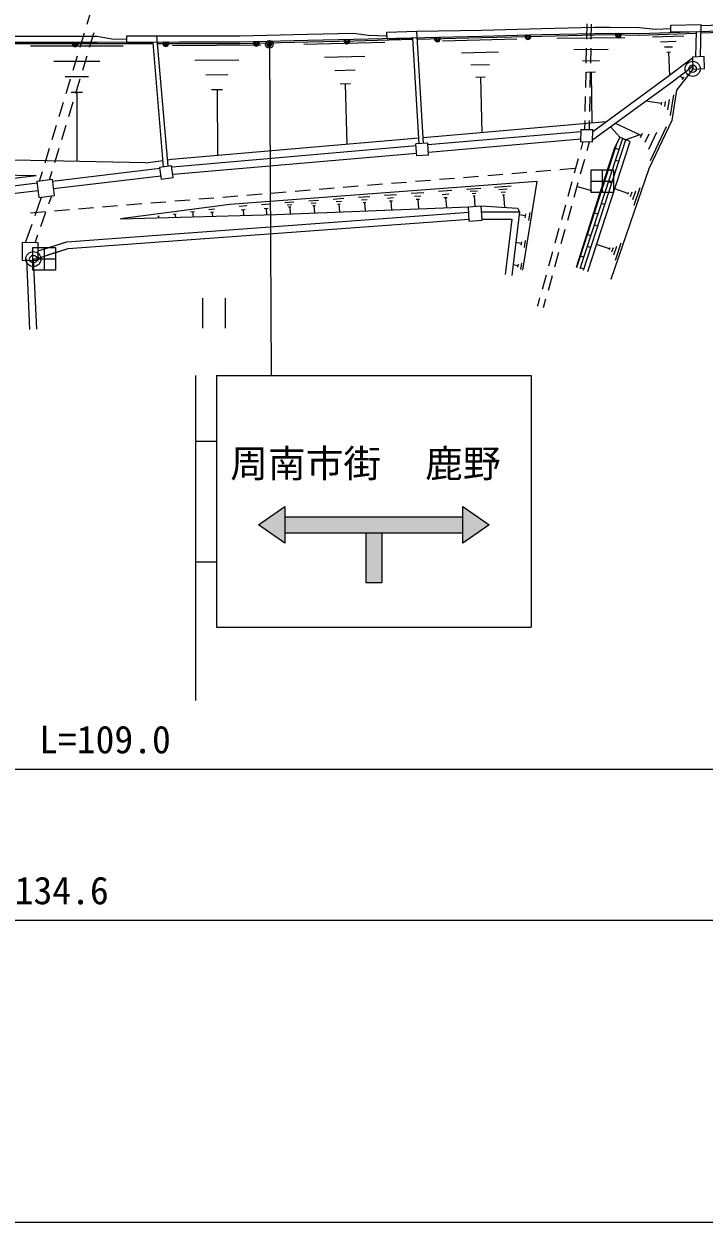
# Model space of a CAD drawing. Units: millimetres, scale not verified. Extents: x 40000 to 680000, y 20000 to 380000.
# Drawn here: x 169817 to 214880, y 205000 to 284366 of the extents above; entities that cross this region are included whole.
import ezdxf
from ezdxf.enums import TextEntityAlignment as Align

# ---------------------------------------------------------------- set-up
doc = ezdxf.new("R2010")
doc.units = ezdxf.units.MM
doc.header["$LTSCALE"] = 1000
doc.header["$PDMODE"] = 32
doc.header["$PDSIZE"] = 500
for name, color, linetype, lineweight in [('M-BGD', 7, 'Continuous', 25), ('M-STR-HTXT', 7, 'Continuous', 13), ('M-STR-STRC', 7, 'Continuous', 25), ('M-TTL-BAND', 7, 'Continuous', 25)]:
    doc.layers.add(name, color=color, linetype=linetype, lineweight=lineweight)
doc.styles.add('ＭＳ ゴシック', font='')
doc.styles.get('ＭＳ ゴシック').set_extended_font_data('MS Gothic')

msp = doc.modelspace()

# ---------------------------------------------------------------- hatches: boundary and pattern name
at = {"layer": 'M-STR-HTXT'}
for points in [[(185361, 251187), (187097, 252402), (187097, 251708), (187097, 250666), (187097, 249972)], [(187097, 252402), (187097, 251708), (187097, 250666), (187097, 249972), (185361, 251187)], [(185361, 251187), (187097, 252402), (187097, 251708), (187097, 250666), (187097, 249972)], [(198903, 251708), (198903, 252402), (200639, 251187), (198903, 249972), (198903, 250666)], [(198903, 251708), (198903, 252402), (200639, 251187), (198903, 249972), (198903, 250666)], [(198903, 251708), (198903, 252402), (200639, 251187), (198903, 249972), (198903, 250666)], [(185361, 251187), (186105, 251708), (187097, 251708), (187097, 250666), (187097, 249972)], [(187097, 251708), (198903, 251708), (198903, 250666), (193521, 250666), (192479, 250666), (187097, 250666)], [(187097, 251708), (192479, 251708), (192479, 250666), (187097, 250666)], [(187097, 251708), (198903, 251708), (198903, 250666), (193521, 250666), (192479, 250666), (187097, 250666)], [(192479, 251708), (193521, 251708), (193521, 250666), (192479, 250666)], [(193521, 251708), (198903, 251708), (198903, 250666), (193521, 250666)], [(192479, 250666), (193521, 250666), (193521, 247367), (192479, 247367)], [(192479, 250666), (193521, 250666), (193521, 247367), (192479, 247367)], [(192479, 250666), (193521, 250666), (193521, 247367), (192479, 247367)]]:
    msp.add_hatch(color=256, dxfattribs=at).paths.add_polyline_path(points)

# ---------------------------------------------------------------- linework, layer by layer
at = {"layer": 'M-BGD'}
for p, q in [((174006, 284362), (174295, 285319)), ((207105, 284365), (207084, 283365)), ((207405, 284362), (207384, 283362)), ((212670, 284290), (214680, 284333)), ((212679, 283840), (212670, 284290)), ((214638, 282190), (214680, 284333)), ((214679, 284270), (220646, 284476)), ((173543, 282830), (173832, 283787)), ((174171, 282835), (174460, 283792)), ((176642, 283575), (178631, 283576)), ((176643, 283125), (176642, 283575)), ((179366, 274939), (178631, 283576)), ((193866, 283830), (195847, 283878)), ((193877, 283380), (193866, 283830)), ((193877, 283380), (195574, 283422)), ((195999, 276432), (195574, 283422)), ((196299, 276449), (195847, 283878)), ((197551, 283251), (202471, 283371)), ((205118, 283422), (209641, 283470)), ((211459, 283509), (213539, 283581)), ((212679, 283840), (214371, 283876)), ((214338, 282178), (214371, 283876)), ((214669, 283770), (220663, 283976)), ((170255, 282921), (176386, 282925)), ((176643, 283125), (178368, 283126)), ((179069, 274898), (178368, 283126)), ((179662, 282934), (185517, 282977)), ((188360, 283029), (193728, 283158)), ((206256, 282680), (208518, 282704)), ((207072, 282765), (207051, 281765)), ((207372, 282763), (207351, 281763)), ((211991, 283180), (213031, 283216)), ((212263, 282843), (212783, 282861)), ((171788, 281900), (174854, 281902)), ((173079, 281299), (173369, 282256)), ((173708, 281303), (173997, 282261)), ((181132, 281969), (184060, 281990)), ((189723, 282166), (192407, 282231)), ((198801, 282461), (201261, 282521)), ((206830, 281932), (207960, 281944)), ((212405, 282501), (212665, 282510)), ((214110, 282090), (212416, 280816)), ((212535, 282505), (212589, 280946)), ((181871, 280998), (183335, 281009)), ((190416, 281288), (191758, 281320)), ((199436, 281656), (200666, 281686)), ((207039, 281165), (207018, 280166)), ((207120, 281181), (207686, 281187)), ((207339, 281163), (207318, 280163)), ((207403, 281184), (207439, 277792)), ((214134, 281545), (212684, 280454)), ((214142, 281378), (213044, 279975)), ((172555, 280878), (174088, 280879)), ((172616, 279767), (172906, 280725)), ((173244, 279772), (173534, 280729)), ((190773, 280401), (191444, 280417)), ((191109, 280409), (191206, 276383)), ((199764, 280844), (200379, 280859)), ((200071, 280851), (200161, 277161)), ((212684, 280454), (207493, 276659)), ((212418, 280818), (207503, 277224)), ((213475, 280769), (213284, 280918)), ((213534, 280845), (213415, 280693)), ((172939, 279857), (173706, 279857)), ((173322, 279857), (173325, 275258)), ((182244, 280025), (182976, 280030)), ((182610, 280028), (182642, 275637)), ((207006, 279566), (206986, 278566)), ((207306, 279563), (207286, 278563)), ((212566, 279370), (212461, 278681)), ((212848, 279679), (212639, 278302)), ((172153, 278236), (172442, 279193)), ((172781, 278240), (173071, 279198)), ((212054, 279095), (211021, 279252)), ((212067, 279181), (212041, 279009)), ((212310, 279232), (212258, 278888)), ((208393, 277875), (196276, 276825)), ((206973, 277966), (206961, 277353)), ((207273, 277964), (207260, 277347)), ((171690, 276704), (171979, 277662)), ((172318, 276709), (172607, 277666)), ((206714, 277227), (196586, 276350)), ((208694, 277537), (209301, 276856)), ((210714, 276970), (209021, 277778)), ((210554, 277003), (209700, 276683)), ((210781, 277111), (210647, 276829)), ((211225, 277073), (210955, 276508)), ((211736, 277175), (211197, 276047)), ((212381, 277560), (211304, 275303)), ((196579, 276466), (195793, 276419)), ((195840, 275621), (195793, 276419)), ((196626, 275668), (196579, 276466)), ((206705, 276725), (196615, 275851)), ((209081, 276394), (206421, 268219)), ((209470, 276783), (206659, 268141)), ((206731, 276042), (206879, 276576)), ((206896, 268064), (209700, 276683)), ((207130, 275985), (207292, 276568)), ((207182, 267971), (209986, 276590)), ((209700, 276683), (209463, 276760)), ((209986, 276590), (209700, 276683)), ((177875, 275174), (161596, 275475)), ((171226, 275173), (171516, 276130)), ((171855, 275178), (172144, 276135)), ((196626, 275668), (195840, 275621)), ((206303, 274501), (206571, 275464)), ((206703, 274444), (206970, 275407)), ((208761, 275411), (208717, 275425)), ((209231, 276047), (208993, 276124)), ((178819, 274783), (171717, 273935)), ((177875, 275174), (179033, 275312)), ((204729, 274652), (203732, 274571)), ((206324, 274782), (205327, 274701)), ((207390, 273210), (207390, 274710)), ((207390, 274710), (208890, 274710)), ((207390, 273210), (207390, 274710)), ((207390, 274710), (208890, 274710)), ((208140, 274710), (208140, 273210)), ((208140, 274710), (208140, 273210)), ((208767, 274620), (208529, 274698)), ((208890, 274710), (208890, 273210)), ((208890, 274710), (208890, 273210)), ((209236, 275256), (208999, 275334)), ((170625, 274308), (161649, 274473)), ((170857, 273953), (171053, 274599)), ((171510, 274038), (171681, 274603)), ((178888, 274288), (171782, 273439)), ((195161, 273872), (194164, 273791)), ((196756, 274002), (195759, 273921)), ((198350, 274132), (197354, 274051)), ((199945, 274262), (198948, 274181)), ((201540, 274392), (200543, 274311)), ((203134, 274522), (202138, 274441)), ((205876, 272959), (206143, 273923)), ((206275, 272902), (206542, 273865)), ((207390, 273960), (208890, 273960)), ((207390, 273960), (208890, 273960)), ((208297, 273985), (208248, 274000)), ((208772, 273830), (208535, 273907)), ((170747, 273315), (170743, 273315)), ((185593, 273092), (184596, 273010)), ((187187, 273222), (186191, 273140)), ((188782, 273352), (187785, 273270)), ((190377, 273482), (189380, 273400)), ((191971, 273612), (190975, 273530)), ((193566, 273742), (192570, 273661)), ((193702, 273018), (194494, 273077)), ((195467, 273149), (196308, 273211)), ((197280, 273283), (198172, 273349)), ((197520, 273077), (197965, 273110)), ((199147, 273421), (200083, 273491)), ((199392, 273283), (199860, 273317)), ((199521, 273135), (199755, 273153)), ((200996, 273559), (202100, 273640)), ((201286, 273395), (201838, 273436)), ((201437, 273221), (201714, 273242)), ((201520, 273042), (201658, 273052)), ((201589, 273047), (201651, 272219)), ((206467, 273594), (207431, 273327)), ((208890, 273210), (207390, 273210)), ((208890, 273210), (207390, 273210)), ((208302, 273194), (208065, 273271)), ((209841, 273132), (208959, 273434)), ((209866, 273206), (209816, 273059)), ((210087, 273212), (209987, 272918)), ((210334, 273292), (210133, 272704)), ((210630, 273519), (210228, 272343)), ((170554, 271668), (170988, 272892)), ((171472, 272461), (171656, 272980)), ((176024, 272311), (175028, 272230)), ((177619, 272441), (176622, 272360)), ((179214, 272571), (178217, 272490)), ((180809, 272701), (179812, 272620)), ((182403, 272831), (181407, 272750)), ((183998, 272961), (183001, 272880)), ((184070, 272304), (184577, 272342)), ((185563, 272415), (186125, 272456)), ((187098, 272528), (187708, 272574)), ((187262, 272387), (187567, 272410)), ((187349, 272241), (187502, 272252)), ((187426, 272246), (187459, 271789)), ((188683, 272646), (189336, 272694)), ((188858, 272495), (189185, 272519)), ((188952, 272337), (189116, 272350)), ((189034, 272344), (189070, 271854)), ((190311, 272767), (191009, 272818)), ((190499, 272605), (190848, 272631)), ((190599, 272437), (190773, 272450)), ((190686, 272443), (190725, 271919)), ((191983, 272891), (192728, 272946)), ((192183, 272718), (192556, 272746)), ((192290, 272539), (192477, 272553)), ((192383, 272546), (192425, 271987)), ((193914, 272835), (194311, 272864)), ((194028, 272644), (194226, 272658)), ((194127, 272651), (194171, 272057)), ((195693, 272954), (196113, 272985)), ((195813, 272751), (196024, 272767)), ((195919, 272759), (195965, 272128)), ((197648, 272862), (197870, 272879)), ((197759, 272870), (197809, 272202)), ((199269, 272260), (200117, 272311)), ((199325, 271312), (199269, 272260)), ((199591, 272984), (199708, 272992)), ((199649, 272988), (199701, 272286)), ((200173, 271362), (200117, 272311)), ((200117, 272311), (202529, 272167)), ((205448, 271417), (205715, 272381)), ((205847, 271360), (206115, 272324)), ((207833, 272558), (207785, 272574)), ((208308, 272403), (208070, 272481)), ((171240, 271921), (170244, 271840)), ((170937, 270954), (171271, 271896)), ((172835, 272051), (171838, 271970)), ((174430, 272181), (173433, 272100)), ((178697, 271628), (178784, 271639)), ((178740, 271634), (178755, 271524)), ((179731, 271765), (179907, 271788)), ((179819, 271776), (179848, 271556)), ((180850, 271913), (181122, 271949)), ((180986, 271931), (181031, 271591)), ((182062, 272073), (182437, 272123)), ((182180, 271898), (182368, 271923)), ((182274, 271910), (182312, 271629)), ((184215, 272060), (184469, 272079)), ((184342, 272069), (184370, 271689)), ((185725, 272144), (186005, 272165)), ((185865, 272155), (185896, 271734)), ((200139, 271930), (202659, 271927)), ((202659, 271927), (202148, 267705)), ((202529, 272167), (202659, 271927)), ((203031, 271646), (202633, 271712)), ((203053, 271779), (203010, 271514)), ((203340, 271868), (203253, 271337)), ((207838, 271768), (207601, 271845)), ((169918, 269879), (170353, 271103)), ((199325, 271312), (200173, 271362)), ((200169, 271430), (202145, 271428)), ((202145, 271428), (201701, 267759)), ((205020, 269875), (205288, 270839)), ((205420, 269818), (205687, 270782)), ((207369, 271132), (207328, 271145)), ((207844, 270977), (207606, 271054)), ((170552, 269870), (170736, 270388)), ((202764, 269826), (202412, 269884)), ((202783, 269943), (202745, 269708)), ((203038, 270022), (202960, 269552)), ((207374, 270341), (207137, 270419)), ((170406, 268053), (170406, 269553)), ((170406, 269553), (171906, 269553)), ((170406, 268053), (170406, 269553)), ((170406, 269553), (171906, 269553)), ((171156, 269553), (171156, 268053)), ((171156, 269553), (171156, 268053)), ((171906, 269553), (171906, 268053)), ((171906, 269553), (171906, 268053)), ((204593, 268334), (204860, 269297)), ((204992, 268276), (205259, 269240)), ((206905, 269705), (206872, 269716)), ((207380, 269551), (207142, 269628)), ((208611, 269462), (207761, 269753)), ((208635, 269533), (208586, 269392)), ((208848, 269539), (208751, 269256)), ((209085, 269616), (208891, 269050)), ((209370, 269835), (208983, 268703)), ((169987, 268774), (170193, 264134)), ((170406, 268803), (171906, 268803)), ((170406, 268803), (171906, 268803)), ((170437, 268794), (170643, 264154)), ((202548, 268353), (202232, 268404)), ((202565, 268458), (202530, 268248)), ((202792, 268528), (202723, 268108)), ((206441, 268279), (206416, 268287)), ((206910, 268915), (206673, 268992)), ((171906, 268053), (170406, 268053)), ((171906, 268053), (170406, 268053)), ((204165, 266792), (204432, 267755)), ((204564, 266735), (204832, 267698)), ((206916, 268124), (206678, 268202)), ((181657, 266207), (181657, 264207)), ((183157, 266207), (183157, 264207)), ((203857, 265680), (204005, 266214)), ((204242, 265573), (204404, 266156))]:
    msp.add_line(p, q, dxfattribs=at)
for points in [[(195847, 283878), (200149, 283964), (204125, 284062), (207623, 284143), (208653, 284160), (210614, 284130)], [(210614, 284130), (211664, 284019), (212668, 284069)], [(161165, 283566), (166178, 283568), (174660, 283567)], [(174660, 283567), (175650, 283384), (176627, 283353)], [(178631, 283576), (180131, 283580), (184116, 283573), (188614, 283687), (191656, 283758)], [(178674, 283077), (180131, 283080), (184121, 283073), (188626, 283188), (191668, 283258), (195578, 283353)], [(191656, 283758), (192630, 283620), (193857, 283589)], [(195878, 283360), (200161, 283464), (204137, 283562), (207633, 283643), (208653, 283659), (210618, 283630), (214369, 283759)], [(161192, 283065), (166178, 283068), (174660, 283067), (178373, 283076)], [(213044, 279975), (212739, 277961), (211217, 274773), (208713, 267448)], [(195977, 276799), (179598, 275380), (179332, 275348)], [(195801, 276282), (179649, 274882), (179603, 274877)], [(209700, 276683), (209301, 276856), (208934, 276087), (207977, 273175), (206396, 268227)], [(195831, 275783), (179700, 274385), (179672, 274382)], [(170625, 274308), (167087, 273881), (161696, 273597)], [(170684, 273811), (167130, 273383), (161976, 273111), (161969, 273111)], [(202867, 268055), (203829, 273919), (183450, 272408), (176211, 271450)], [(170743, 273315), (167173, 272884), (162007, 272612), (161993, 272611)], [(176211, 271450), (186521, 271752), (199269, 272260)], [(170750, 268857), (172748, 269497), (199317, 271441)], [(170757, 269331), (172662, 269942), (199291, 271890)], [(171262, 269493), (172662, 269942), (199291, 271890)], [(171399, 269065), (172748, 269497), (199317, 271441)]]:
    msp.add_lwpolyline(points, dxfattribs=at)
for points in [[(214916, 281412), (214881, 282202), (214107, 282168), (214142, 281378)], [(206702, 276579), (207491, 276565), (207505, 277343), (206716, 277357)], [(178915, 274093), (179696, 274202), (179590, 274970), (178808, 274862)], [(170667, 273928), (170805, 272868), (171839, 273004), (171700, 274063)], [(170765, 269867), (169705, 269882), (169688, 268712), (170748, 268697)]]:
    msp.add_lwpolyline(points, close=True, dxfattribs=at)
for centre in [(214125, 281395), (214125, 281395), (170441, 268791), (170441, 268791)]:
    msp.add_circle(centre, 500, dxfattribs=at)
for p in [(214125, 281395), (214125, 281395), (170441, 268791), (170441, 268791)]:
    msp.add_point(p, dxfattribs=at)
at = {"layer": 'M-STR-HTXT'}
for p, q in [((186078, 282864), (186187, 261069)), ((181194, 261069), (181194, 239542)), ((182583, 261069), (182583, 244403)), ((182583, 261069), (203417, 261069)), ((203417, 261069), (203417, 244403)), ((181194, 256729), (182583, 256729)), ((185361, 251187), (187097, 252402)), ((187097, 252402), (187097, 249972)), ((198903, 249972), (198903, 252402)), ((198903, 252402), (200639, 251187)), ((187097, 251708), (198903, 251708)), ((187097, 249972), (185361, 251187)), ((200639, 251187), (198903, 249972)), ((187097, 250666), (198903, 250666)), ((192479, 250666), (192479, 247367)), ((193521, 250666), (193521, 247367)), ((181194, 248743), (182583, 248743)), ((192479, 247367), (193521, 247367)), ((182583, 244403), (203417, 244403)), ((111710, 235000), (221159, 235000)), ((100625, 225000), (230279, 225000))]:
    msp.add_line(p, q, dxfattribs=at)
for radius in [150, 120, 90, 60, 30, 20]:
    msp.add_circle((186078, 283014), radius, dxfattribs=at)
msp.add_point((186078, 283014), dxfattribs=at)
at = {"layer": 'M-STR-STRC'}
msp.add_lwpolyline([(137214, 283153), (139650, 283164), (142332, 283117), (148137, 283163), (152659, 283159), (156189, 283162), (166178, 283168), (174660, 283167), (180131, 283180), (184120, 283173), (188624, 283288), (191666, 283358), (200159, 283564), (204134, 283662), (207631, 283743), (208653, 283759), (210617, 283730), (221159, 284094)], dxfattribs=at)
for centre in [(191214, 283235), (197212, 283380), (203210, 283526), (209204, 283639), (173213, 283055), (179213, 283066), (185216, 283089)]:
    msp.add_circle(centre, 100, dxfattribs=at)
for centre, radius, start, end in [((191214, 283235), 188, 144.46557, 38.20537), ((191214, 283235), 150, 132.74509, 49.92585), ((191214, 283235), 112, 91.3355, 91.33544), ((197212, 283380), 188, 144.51587, 38.25567), ((197212, 283380), 150, 132.79539, 49.97615), ((197212, 283380), 112, 91.38579, 91.38575), ((203210, 283526), 188, 144.54074, 38.28054), ((203210, 283526), 150, 132.82026, 50.00102), ((203210, 283526), 112, 91.41066, 91.41062), ((209204, 283639), 188, 142.27199, 36.01179), ((209204, 283639), 150, 130.55151, 47.73227), ((209204, 283639), 112, 89.14192, 89.14185), ((173213, 283055), 188, 143.12361, 36.86341), ((173213, 283055), 150, 131.40313, 48.58389), ((173213, 283055), 112, 89.99353, 89.9935), ((179213, 283066), 188, 143.26693, 37.00672), ((179213, 283066), 150, 131.54645, 48.7272), ((179213, 283066), 112, 90.13685, 90.13679), ((185216, 283089), 188, 144.58194, 38.32174), ((185216, 283089), 150, 132.86146, 50.04222), ((185216, 283089), 112, 91.45185, 91.45182)]:
    msp.add_arc(centre, radius, start, end, dxfattribs=at)
at = {"layer": 'M-TTL-BAND'}
msp.add_line((40000, 205000), (579000, 205000), dxfattribs=at)

# ---------------------------------------------------------------- texts
at = {"layer": 'M-STR-HTXT', "style": 'ＭＳ ゴシック'}
for s, p in [('周南市街', (188486, 255249)), ('鹿野', (198903, 255249))]:
    msp.add_text(s, height=1833, dxfattribs=at).set_placement(p, align=Align.MIDDLE_CENTER)
for s, p in [('ガードレール\u3000L=109.0', (166435, 235500)), ('路肩Con\u3000L=134.6', (165452, 225500))]:
    msp.add_text(s, height=1833, dxfattribs=at).set_placement(p, align=Align.BOTTOM_CENTER)

doc.saveas('drawing.dxf')
